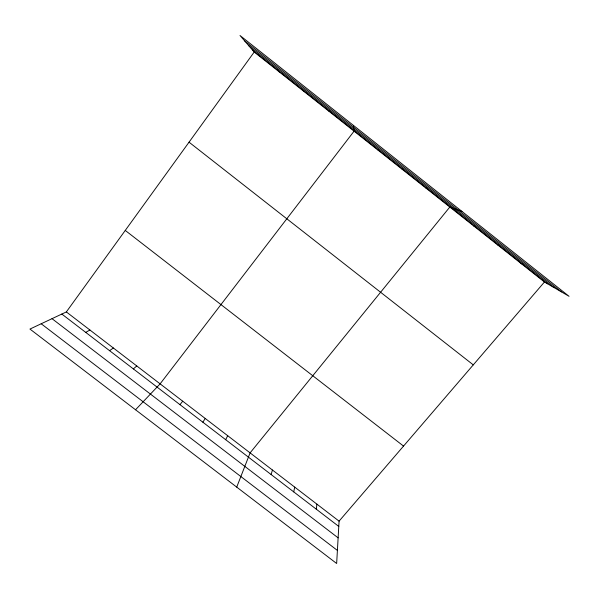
<?xml version="1.0" encoding="UTF-8"?>
<svg xmlns="http://www.w3.org/2000/svg" width="599" height="599" viewBox="0 0 599 599"><rect width="100%" height="100%" fill="white"/><g stroke="black" fill="none" stroke-linecap="round" stroke-linejoin="round"><path stroke-width="0.9" d="M544.446 282.002L339.079 521.145L336.653 563.494L29.95 329.061L66.347 311.929L254.193 52.046L240.012 35.506L569.05 296.303L544.446 282.002L254.193 52.046M316.287 509.172L316.923 504.156M293.735 491.884L294.708 487.107M271.115 474.535L272.433 470.02M236.725 487.114L250.097 452.881L449.827 207.037L461.964 211.425M225.681 439.703L227.695 435.698M202.874 422.213L205.232 418.469M180 404.669L182.702 401.188M378.119 150.222L378.433 149.825M135.539 409.768L160.113 383.862L354.069 131.174L353.417 125.393M133.352 368.909L136.774 365.952M109.58 350.677L113.368 347.997M85.732 332.393L89.887 329.989M402.094 169.218L402.805 169.135M426.001 188.153L427.102 188.386M473.592 225.86L475.479 226.714M497.282 244.632L499.551 245.785M520.898 263.343L523.556 264.803M52.008 318.675L338.121 537.85M41.196 323.767L337.402 550.429M66.347 311.929L339.079 521.145M61.824 314.056L338.779 526.424M125.258 230.428L403.539 446.083M189.044 142.18L473.277 364.873M244.422 40.65L561.405 291.863M248.637 45.569L554.097 287.61M252.449 50.002L547.486 283.769M277.951 70.21L279.284 71.917M303.379 90.359L304.292 91.729M328.724 110.441L329.218 111.481"/></g></svg>
